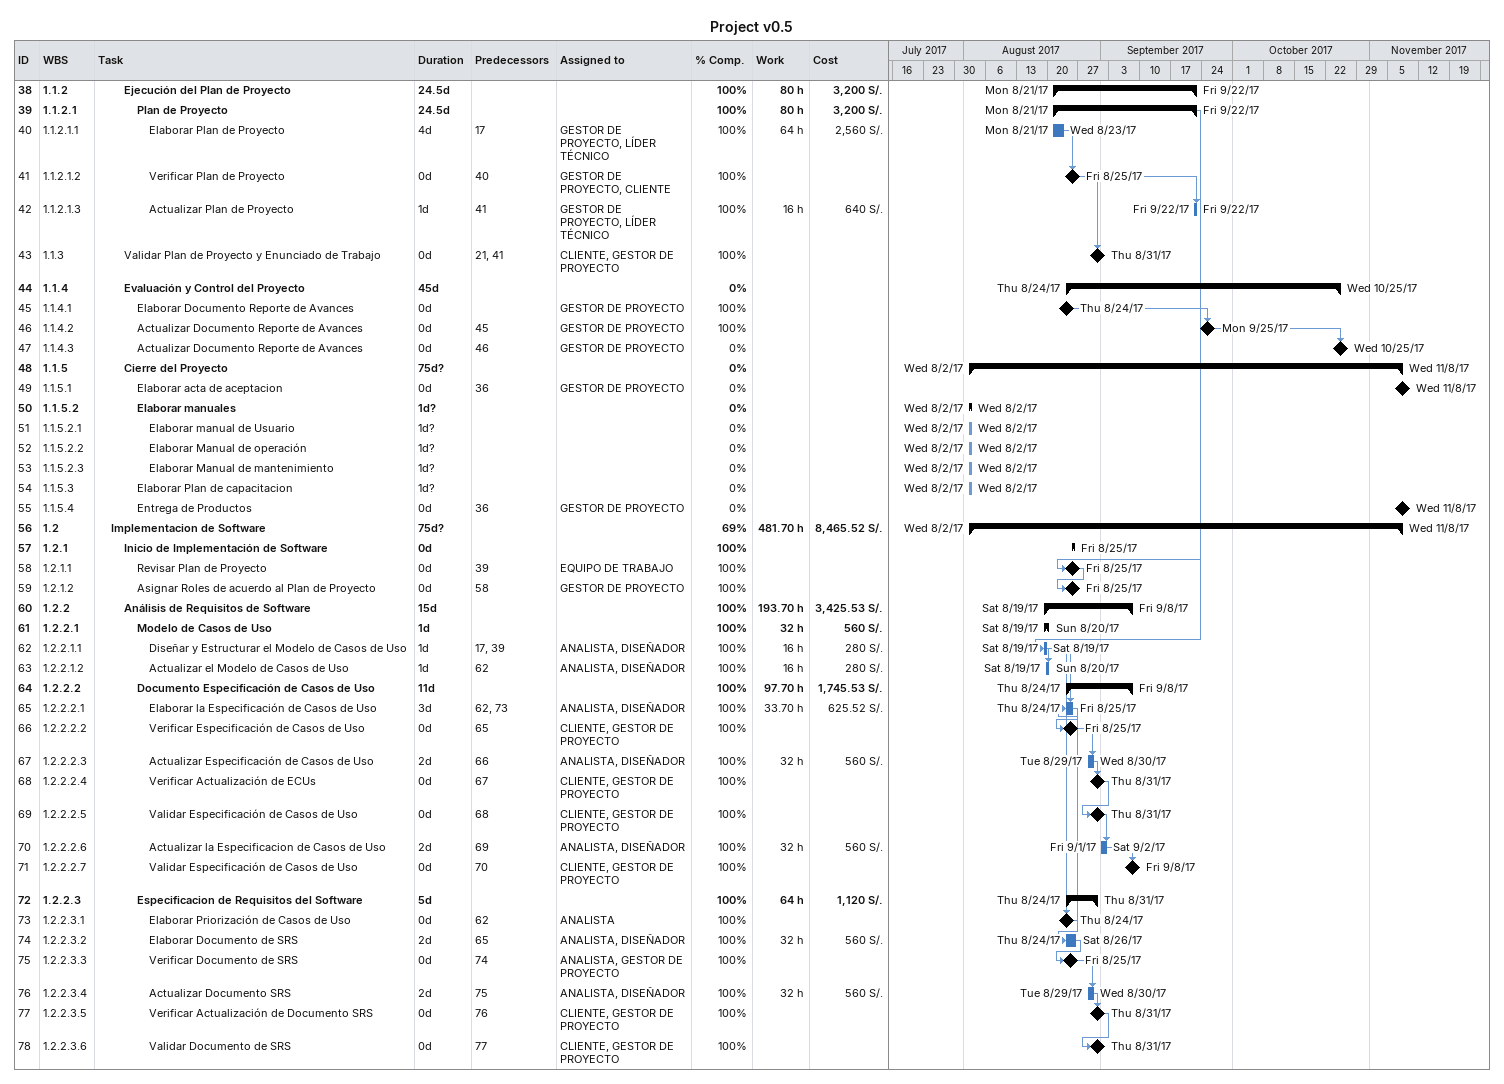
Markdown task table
Project v0.5

| ID | WBS | Task | Duration | Start | Finish | Predecessors | Resources | % complete | Work (h) | Cost (S/.) |
|---|---|---|---|---|---|---|---|---|---|---|
| 38 | 1.1.2 | **Ejecución del Plan de Proyecto** | 24.5d | 2017-08-21 | 2017-09-22 |  |  | 100 | 80 | 3200 |
| 39 | 1.1.2.1 | **Plan de Proyecto** | 24.5d | 2017-08-21 | 2017-09-22 |  |  | 100 | 80 | 3200 |
| 40 | 1.1.2.1.1 | Elaborar Plan de Proyecto | 4d | 2017-08-21 | 2017-08-23 | 17 | GESTOR DE PROYECTO, LÍDER TÉCNICO | 100 | 64 | 2560 |
| 41 | 1.1.2.1.2 | Verificar Plan de Proyecto | 0d | 2017-08-25 | 2017-08-25 | 40 | GESTOR DE PROYECTO, CLIENTE | 100 |  |  |
| 42 | 1.1.2.1.3 | Actualizar Plan de Proyecto | 1d | 2017-09-22 | 2017-09-22 | 41 | GESTOR DE PROYECTO, LÍDER TÉCNICO | 100 | 16 | 640 |
| 43 | 1.1.3 | Validar Plan de Proyecto y Enunciado de Trabajo | 0d | 2017-08-31 | 2017-08-31 | 21, 41 | CLIENTE, GESTOR DE PROYECTO | 100 |  |  |
| 44 | 1.1.4 | **Evaluación y Control del Proyecto** | 45d | 2017-08-24 | 2017-10-25 |  |  | 0 |  |  |
| 45 | 1.1.4.1 | Elaborar Documento Reporte de Avances | 0d | 2017-08-24 | 2017-08-24 |  | GESTOR DE PROYECTO | 100 |  |  |
| 46 | 1.1.4.2 | Actualizar Documento Reporte de Avances | 0d | 2017-09-25 | 2017-09-25 | 45 | GESTOR DE PROYECTO | 100 |  |  |
| 47 | 1.1.4.3 | Actualizar Documento Reporte de Avances | 0d | 2017-10-25 | 2017-10-25 | 46 | GESTOR DE PROYECTO | 0 |  |  |
| 48 | 1.1.5 | **Cierre del Proyecto** | 75d? | 2017-08-02 | 2017-11-08 |  |  | 0 |  |  |
| 49 | 1.1.5.1 | Elaborar acta de aceptacion | 0d | 2017-11-08 | 2017-11-08 | 36 | GESTOR DE PROYECTO | 0 |  |  |
| 50 | 1.1.5.2 | **Elaborar manuales** | 1d? | 2017-08-02 | 2017-08-02 |  |  | 0 |  |  |
| 51 | 1.1.5.2.1 | Elaborar manual de Usuario | 1d? | 2017-08-02 | 2017-08-02 |  |  | 0 |  |  |
| 52 | 1.1.5.2.2 | Elaborar Manual de operación | 1d? | 2017-08-02 | 2017-08-02 |  |  | 0 |  |  |
| 53 | 1.1.5.2.3 | Elaborar Manual de mantenimiento | 1d? | 2017-08-02 | 2017-08-02 |  |  | 0 |  |  |
| 54 | 1.1.5.3 | Elaborar Plan de capacitacion | 1d? | 2017-08-02 | 2017-08-02 |  |  | 0 |  |  |
| 55 | 1.1.5.4 | Entrega de Productos | 0d | 2017-11-08 | 2017-11-08 | 36 | GESTOR DE PROYECTO | 0 |  |  |
| 56 | 1.2 | **Implementacion de Software** | 75d? | 2017-08-02 | 2017-11-08 |  |  | 69 | 481.70 | 8465.52 |
| 57 | 1.2.1 | **Inicio de Implementación de Software** | 0d | 2017-08-25 | 2017-08-25 |  |  | 100 |  |  |
| 58 | 1.2.1.1 | Revisar Plan de Proyecto | 0d | 2017-08-25 | 2017-08-25 | 39 | EQUIPO DE TRABAJO | 100 |  |  |
| 59 | 1.2.1.2 | Asignar Roles de acuerdo al Plan de Proyecto | 0d | 2017-08-25 | 2017-08-25 | 58 | GESTOR DE PROYECTO | 100 |  |  |
| 60 | 1.2.2 | **Análisis de Requisitos de Software** | 15d | 2017-08-19 | 2017-09-08 |  |  | 100 | 193.70 | 3425.53 |
| 61 | 1.2.2.1 | **Modelo de Casos de Uso** | 1d | 2017-08-19 | 2017-08-20 |  |  | 100 | 32 | 560 |
| 62 | 1.2.2.1.1 | Diseñar y Estructurar el Modelo de Casos de Uso | 1d | 2017-08-19 | 2017-08-19 | 17, 39 | ANALISTA, DISEÑADOR | 100 | 16 | 280 |
| 63 | 1.2.2.1.2 | Actualizar el Modelo de Casos de Uso | 1d | 2017-08-19 | 2017-08-20 | 62 | ANALISTA, DISEÑADOR | 100 | 16 | 280 |
| 64 | 1.2.2.2 | **Documento Especificación de Casos de Uso** | 11d | 2017-08-24 | 2017-09-08 |  |  | 100 | 97.70 | 1745.53 |
| 65 | 1.2.2.2.1 | Elaborar la Especificación de Casos de Uso | 3d | 2017-08-24 | 2017-08-25 | 62, 73 | ANALISTA, DISEÑADOR | 100 | 33.70 | 625.52 |
| 66 | 1.2.2.2.2 | Verificar Especificación de Casos de Uso | 0d | 2017-08-25 | 2017-08-25 | 65 | CLIENTE, GESTOR DE PROYECTO | 100 |  |  |
| 67 | 1.2.2.2.3 | Actualizar Especificación de Casos de Uso | 2d | 2017-08-29 | 2017-08-30 | 66 | ANALISTA, DISEÑADOR | 100 | 32 | 560 |
| 68 | 1.2.2.2.4 | Verificar Actualización de ECUs | 0d | 2017-08-31 | 2017-08-31 | 67 | CLIENTE, GESTOR DE PROYECTO | 100 |  |  |
| 69 | 1.2.2.2.5 | Validar Especificación de Casos de Uso | 0d | 2017-08-31 | 2017-08-31 | 68 | CLIENTE, GESTOR DE PROYECTO | 100 |  |  |
| 70 | 1.2.2.2.6 | Actualizar la Especificacion de Casos de Uso | 2d | 2017-09-01 | 2017-09-02 | 69 | ANALISTA, DISEÑADOR | 100 | 32 | 560 |
| 71 | 1.2.2.2.7 | Validar Especificación de Casos de Uso | 0d | 2017-09-08 | 2017-09-08 | 70 | CLIENTE, GESTOR DE PROYECTO | 100 |  |  |
| 72 | 1.2.2.3 | **Especificacion de Requisitos del Software** | 5d | 2017-08-24 | 2017-08-31 |  |  | 100 | 64 | 1120 |
| 73 | 1.2.2.3.1 | Elaborar Priorización de Casos de Uso | 0d | 2017-08-24 | 2017-08-24 | 62 | ANALISTA | 100 |  |  |
| 74 | 1.2.2.3.2 | Elaborar Documento de SRS | 2d | 2017-08-24 | 2017-08-26 | 65 | ANALISTA, DISEÑADOR | 100 | 32 | 560 |
| 75 | 1.2.2.3.3 | Verificar Documento de SRS | 0d | 2017-08-25 | 2017-08-25 | 74 | ANALISTA, GESTOR DE PROYECTO | 100 |  |  |
| 76 | 1.2.2.3.4 | Actualizar Documento SRS | 2d | 2017-08-29 | 2017-08-30 | 75 | ANALISTA, DISEÑADOR | 100 | 32 | 560 |
| 77 | 1.2.2.3.5 | Verificar Actualización de Documento SRS | 0d | 2017-08-31 | 2017-08-31 | 76 | CLIENTE, GESTOR DE PROYECTO | 100 |  |  |
| 78 | 1.2.2.3.6 | Validar Documento de SRS | 0d | 2017-08-31 | 2017-08-31 | 77 | CLIENTE, GESTOR DE PROYECTO | 100 |  |  |
